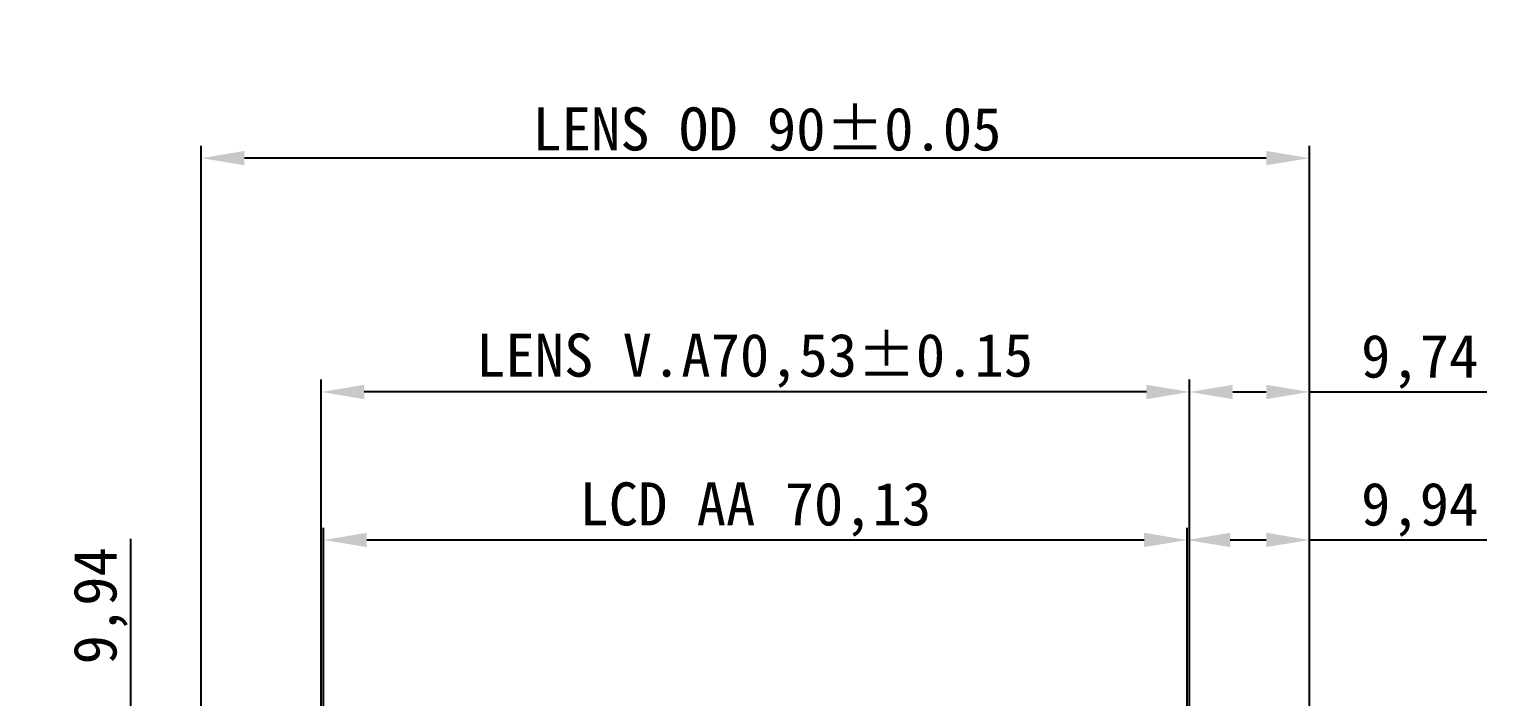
# Model space of a CAD drawing. Header units: millimetres. Extents: x 6107 to 6696, y -7540 to -7123.
# Drawn here: x 6179 to 6297.4, y -7275.6 to -7221.4 of the extents above; entities that cross this region are included whole.
import ezdxf

# ---------------------------------------------------------------- set-up
doc = ezdxf.new("R2010")
doc.units = ezdxf.units.MM
doc.header["$LTSCALE"] = 32.67
doc.header["$PDMODE"] = 3
doc.header["$PDSIZE"] = 0.3125
doc.layers.get('0').update_dxf_attribs({"linetype": 'CONTINUOUS'})
doc.layers.get('Defpoints').update_dxf_attribs({"linetype": 'CONTINUOUS'})
doc.layers.add('ITO', color=3, linetype='CONTINUOUS')
doc.styles.add('黑体', font='simhei.ttf')
doc.dimstyles.new('HJ', dxfattribs={"dimtxt": 3.5, "dimasz": 3.5, "dimexe": 1, "dimexo": 0.625, "dimgap": 0.5, "dimtad": 1, "dimtxsty": '黑体', "dimcen": 3.5, "dimclrd": 4, "dimclre": 4, "dimclrt": 4, "dimadec": 0, "dimazin": 0, "dimtfac": 1, "dimtmove": 0, "dimatfit": 3, "dimfxl": 1, "dimarcsym": 0})

# ---------------------------------------------------------------- blocks, each defined once
blk = doc.blocks.new('*D54')
at = {"color": 4, "lineweight": -2, "transparency": 16777216}
for p, q in [((6202.89, -7321.57), (6202.89, -7261.89)), ((6273.02, -7321.57), (6273.02, -7261.89)), ((6206.39, -7262.89), (6269.52, -7262.89))]:
    blk.add_line(p, q, dxfattribs=at)
at = {"color": 4, "transparency": 16777216}
for points in [[(6206.39, -7262.3), (6206.39, -7263.47), (6202.89, -7262.89)], [(6269.52, -7262.3), (6269.52, -7263.47), (6273.02, -7262.89)]]:
    blk.add_solid(points, dxfattribs=at)
at = {"layer": 'Defpoints', "color": 0, "transparency": 16777216}
for p in [(6273.02, -7262.89), (6202.89, -7322.2), (6273.02, -7322.2)]:
    blk.add_point(p, dxfattribs=at)
at = {"color": 4, "transparency": 16777216, "insert": (6237.95, -7260.41), "char_height": 3.5, "attachment_point": 5, "style": '黑体'}
blk.add_mtext('LCD AA 70,13', dxfattribs=at)
blk = doc.blocks.new('*D39')
at = {"color": 4, "lineweight": -2, "transparency": 16777216}
for p, q in [((6192.95, -7321.57), (6192.95, -7230.86)), ((6282.95, -7321.57), (6282.95, -7230.86)), ((6279.45, -7231.86), (6196.45, -7231.86))]:
    blk.add_line(p, q, dxfattribs=at)
at = {"color": 4, "transparency": 16777216}
for points in [[(6196.45, -7231.28), (6196.45, -7232.44), (6192.95, -7231.86)], [(6279.45, -7231.28), (6279.45, -7232.44), (6282.95, -7231.86)]]:
    blk.add_solid(points, dxfattribs=at)
at = {"layer": 'Defpoints', "color": 0, "transparency": 16777216}
for p in [(6192.95, -7231.86), (6192.95, -7322.2), (6282.95, -7322.2)]:
    blk.add_point(p, dxfattribs=at)
at = {"color": 4, "transparency": 16777216, "insert": (6238.89, -7229.52), "char_height": 3.5, "attachment_point": 5, "style": '黑体'}
blk.add_mtext('LENS OD 90%%P0.05', dxfattribs=at)
blk = doc.blocks.new('*D40')
at = {"color": 4, "lineweight": -2, "transparency": 16777216}
for p, q in [((6202.69, -7321.57), (6202.69, -7249.86)), ((6273.22, -7321.57), (6273.22, -7249.86)), ((6269.72, -7250.86), (6206.19, -7250.86))]:
    blk.add_line(p, q, dxfattribs=at)
at = {"color": 4, "transparency": 16777216}
for points in [[(6206.19, -7250.28), (6206.19, -7251.45), (6202.69, -7250.86)], [(6269.72, -7250.28), (6269.72, -7251.45), (6273.22, -7250.86)]]:
    blk.add_solid(points, dxfattribs=at)
at = {"layer": 'Defpoints', "color": 0, "transparency": 16777216}
for p in [(6202.69, -7250.86), (6202.69, -7322.2), (6273.22, -7322.2)]:
    blk.add_point(p, dxfattribs=at)
at = {"color": 4, "transparency": 16777216, "insert": (6237.89, -7248.32), "char_height": 3.5, "attachment_point": 5, "style": '黑体'}
blk.add_mtext('LENS V.A70,53±0.15', dxfattribs=at)
blk = doc.blocks.new('*D43')
at = {"color": 4, "lineweight": -2, "transparency": 16777216}
for p, q in [((6166.62, -7277.2), (6166.62, -7242.41)), ((6237.33, -7277.2), (6165.62, -7277.2)), ((6166.62, -7283.43), (6166.62, -7280.7)), ((6237.33, -7286.93), (6165.62, -7286.93))]:
    blk.add_line(p, q, dxfattribs=at)
at = {"color": 4, "transparency": 16777216}
for points in [[(6166.04, -7280.7), (6167.2, -7280.7), (6166.62, -7277.2)], [(6166.04, -7283.43), (6167.2, -7283.43), (6166.62, -7286.93)]]:
    blk.add_solid(points, dxfattribs=at)
at = {"layer": 'Defpoints', "color": 0, "transparency": 16777216}
for p in [(6166.62, -7277.2), (6237.95, -7277.2), (6237.95, -7286.93)]:
    blk.add_point(p, dxfattribs=at)
at = {"color": 4, "transparency": 16777216, "insert": (6164.07, -7255.33), "char_height": 3.5, "attachment_point": 5, "rotation": 90, "style": '黑体'}
blk.add_mtext('9,74±0.15', dxfattribs=at)
blk = doc.blocks.new('*D44')
at = {"layer": 'Defpoints', "color": 0, "transparency": 16777216}
for p in [(6273.22, -7250.86), (6282.95, -7250.86), (6282.95, -7250.86)]:
    blk.add_point(p, dxfattribs=at)
at = {"layer": 'ITO', "color": 4, "lineweight": -2, "transparency": 16777216}
for p, q in [((6273.22, -7250.24), (6273.22, -7249.86)), ((6282.95, -7250.24), (6282.95, -7249.86)), ((6276.72, -7250.86), (6279.45, -7250.86)), ((6282.95, -7250.86), (6297.36, -7250.86))]:
    blk.add_line(p, q, dxfattribs=at)
at = {"layer": 'ITO', "color": 4, "transparency": 16777216}
for points in [[(6276.72, -7250.28), (6276.72, -7251.45), (6273.22, -7250.86)], [(6279.45, -7250.28), (6279.45, -7251.45), (6282.95, -7250.86)]]:
    blk.add_solid(points, dxfattribs=at)
at = {"layer": 'ITO', "color": 4, "transparency": 16777216, "insert": (6291.91, -7248.4), "char_height": 3.5, "attachment_point": 5, "style": '黑体'}
blk.add_mtext('9,74', dxfattribs=at)
blk = doc.blocks.new('*D45')
at = {"layer": 'Defpoints', "color": 0, "transparency": 16777216}
for p in [(6273.02, -7262.89), (6282.95, -7262.89), (6282.95, -7262.89)]:
    blk.add_point(p, dxfattribs=at)
at = {"layer": 'ITO', "color": 4, "lineweight": -2, "transparency": 16777216}
for p, q in [((6273.02, -7262.26), (6273.02, -7261.89)), ((6282.95, -7262.26), (6282.95, -7261.89)), ((6276.52, -7262.89), (6279.45, -7262.89)), ((6282.95, -7262.89), (6297.36, -7262.89))]:
    blk.add_line(p, q, dxfattribs=at)
at = {"layer": 'ITO', "color": 4, "transparency": 16777216}
for points in [[(6276.52, -7262.3), (6276.52, -7263.47), (6273.02, -7262.89)], [(6279.45, -7262.3), (6279.45, -7263.47), (6282.95, -7262.89)]]:
    blk.add_solid(points, dxfattribs=at)
at = {"layer": 'ITO', "color": 4, "transparency": 16777216, "insert": (6291.91, -7260.42), "char_height": 3.5, "attachment_point": 5, "style": '黑体'}
blk.add_mtext('9,94', dxfattribs=at)
blk = doc.blocks.new('*D46')
at = {"layer": 'Defpoints', "color": 0, "transparency": 16777216}
for p in [(6187.24, -7277.2), (6187.24, -7277.2), (6187.24, -7287.13)]:
    blk.add_point(p, dxfattribs=at)
at = {"layer": 'ITO', "color": 4, "lineweight": -2, "transparency": 16777216}
for p, q in [((6187.24, -7277.2), (6187.24, -7262.79)), ((6187.87, -7277.2), (6188.24, -7277.2)), ((6187.24, -7283.63), (6187.24, -7280.7)), ((6187.87, -7287.13), (6188.24, -7287.13))]:
    blk.add_line(p, q, dxfattribs=at)
at = {"layer": 'ITO', "color": 4, "transparency": 16777216}
for points in [[(6186.66, -7280.7), (6187.82, -7280.7), (6187.24, -7277.2)], [(6186.66, -7283.63), (6187.82, -7283.63), (6187.24, -7287.13)]]:
    blk.add_solid(points, dxfattribs=at)
at = {"layer": 'ITO', "color": 4, "transparency": 16777216, "insert": (6184.77, -7268.24), "char_height": 3.5, "attachment_point": 5, "rotation": 90, "style": '黑体'}
blk.add_mtext('9,94', dxfattribs=at)

msp = doc.modelspace()

# ---------------------------------------------------------------- dimensions: what is measured, and where the dimension line sits
at = {"color": 1}
for base, p1, p2, text, picture, middle in [((6192.953, -7231.861), (6282.953, -7322.197), (6192.953, -7322.197), 'LENS OD <>%%P0.05', '*D39', (6238.89, -7231.861)), ((6202.689, -7250.864), (6273.217, -7322.197), (6202.689, -7322.197), 'LENS V.A<>±0.15', '*D40', (6237.888, -7250.864)), ((6273.017, -7262.888), (6202.889, -7322.197), (6273.017, -7322.197), 'LCD AA <>', '*D54', (6237.953, -7262.888))]:
    dim = msp.add_linear_dim(base=base, p1=p1, p2=p2, text=text, dimstyle='HJ', dxfattribs=at)
    dim.commit()
    dim.dimension.update_dxf_attribs({"geometry": picture, "text_midpoint": middle, "dimtype": 160})
dim = msp.add_linear_dim(base=(6166.62, -7277.197), p1=(6237.953, -7286.933), p2=(6237.953, -7277.197), angle=270, text='<>±0.15', dimstyle='HJ', dxfattribs=at)
dim.commit()
dim.dimension.update_dxf_attribs({"geometry": '*D43', "text_midpoint": (6166.62, -7255.331), "dimtype": 160})
at = {"layer": 'ITO', "color": 7, "true_color": 0xffffff}
for base, p1, p2, picture, middle in [((6282.953, -7250.864), (6273.217, -7250.864), (6282.953, -7250.864), '*D44', (6291.908, -7248.398)), ((6282.953, -7262.888), (6273.017, -7262.888), (6282.953, -7262.888), '*D45', (6291.908, -7260.422))]:
    dim = msp.add_linear_dim(base=base, p1=p1, p2=p2, dimstyle='HJ', override={"dimfxl": 0.2}, dxfattribs=at)
    dim.commit()
    dim.dimension.update_dxf_attribs({"geometry": picture, "text_midpoint": middle})
dim = msp.add_linear_dim(base=(6187.241, -7277.197), p1=(6187.241, -7287.133), p2=(6187.241, -7277.197), angle=90, dimstyle='HJ', override={"dimfxl": 0.2}, dxfattribs=at)
dim.commit()
dim.dimension.update_dxf_attribs({"geometry": '*D46', "text_midpoint": (6184.775, -7268.242)})

doc.saveas('drawing.dxf')
